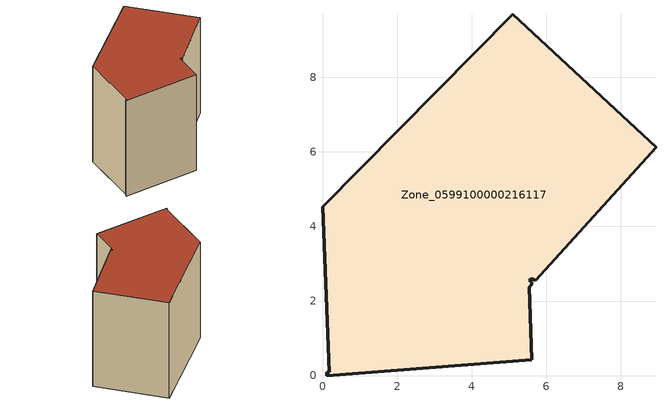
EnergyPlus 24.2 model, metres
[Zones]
Zone_0599100000216117
 floor ground (C_G): 5.62,2.44 5.55,2.37 5.62,0.43 0.12,0 0.12,0.09 0.18,0.09 0,4.53 5.1,9.69 8.95,6.13 5.72,2.56 5.61,2.6 5.54,2.56 5.62,2.51 z0
 wall outside (C_F): 0.18,0.09 0.12,0.09 0.12,0 5.62,0.43 5.55,2.37 5.62,2.44 5.62,2.51 5.54,2.56 5.61,2.6 5.72,2.56 8.95,6.13 5.1,9.69 0,4.53 0.18,0.09 z0:7.77
 roof outside (C_R): 5.62,0.43 5.55,2.37 5.62,2.44 5.62,2.51 5.54,2.56 5.61,2.6 5.72,2.56 8.95,6.13 5.1,9.69 0,4.53 0.18,0.09 0.12,0.09 0.12,0 z7.77
[BUILDING]
Pand.0599100000216117: North Axis=0; Terrain=City; Loads Convergence Tolerance Value=0.04; Temperature Convergence Tolerance Value=0.4; Solar Distribution=FullExterior; Maximum Number of Warmup Days=25; Minimum Number of Warmup Days=1
[Site:Location]
Rotterdam.The.Hague.AP_ZH_NLD Design_Conditions: Latitude=51.96; Longitude=4.45; Time Zone=1; Elevation=-4.5
[SITE:GROUNDTEMPERATURE:BUILDINGSURFACE]
18, 18, 18, 18, 18, 18, 18, 18, 18, 18, 18, 18
[MATERIAL] Thermal Absorptance=0.9; Solar Absorptance=0.7; Visible Absorptance=0.7
Name | Roughness | Thickness | Conductivity | Density | Specific Heat
G.TI.1946 | MediumSmooth | 0.15 | 1 | 540 | 1210
F.TI.1946 | Rough | 0.3 | 0.857143 | 1920 | 840
R.TI.1946 | MediumRough | 0.2 | 0.1 | 1500 | 1000
[CONSTRUCTION]
C_G: G.TI.1946
C_F: F.TI.1946
C_R: R.TI.1946
[ZONE]
Zone_0599100000216117: Type=1; Multiplier=1; Ceiling Height=Autocalculate; Volume=Autocalculate; Floor Area=autocalculate; Part of Total Floor Area=Yes
[ZONEINFILTRATION:DESIGNFLOWRATE]
Infil_Zone_0599100000216117: Zone or ZoneList or Space or SpaceList=Zone_0599100000216117; Schedule=AlwaysOn; Design Flow Rate Calculation Method=Flow/Area; Flow Rate per Floor Area=0.003; Constant Term Coefficient=1; Temperature Term Coefficient=0; Velocity Term Coefficient=0; Velocity Squared Term Coefficient=0
[HVACTEMPLATE:ZONE:IDEALLOADSAIRSYSTEM]
Zone_0599100000216117: Maximum Heating Supply Air Temperature=50; Minimum Cooling Supply Air Temperature=13; Maximum Heating Supply Air Humidity Ratio=0.0156; Minimum Cooling Supply Air Humidity Ratio=0.0077; Heating Limit=NoLimit; Cooling Limit=NoLimit; Dehumidification Control Type=ConstantSensibleHeatRatio; Cooling Sensible Heat Ratio=0.7; Dehumidification Setpoint=60; Humidification Control Type=None; Humidification Setpoint=30; Outdoor Air Method=None; Outdoor Air Flow Rate per Person=0.00944; Outdoor Air Flow Rate per Zone Floor Area=0; Outdoor Air Flow Rate per Zone=0; Demand Controlled Ventilation Type=None; Outdoor Air Economizer Type=NoEconomizer; Heat Recovery Type=None; Sensible Heat Recovery Effectiveness=0.7; Latent Heat Recovery Effectiveness=0.65
[ZONECONTROL:THERMOSTAT]
ThermostatControl_Zone_0599100000216117: Zone or ZoneList=Zone_0599100000216117; Control Type Schedule=DualSetpointControlType; Control 1=Thermostat_Zone_0599100000216117; Temperature Difference Between Cutout And Setpoint=0
[THERMOSTATSETPOINT:DUALSETPOINT]
Thermostat_Zone_0599100000216117: Heating Setpoint Temperature Schedule=HeatingSetpoint_Zone_0599100000216117; Cooling Setpoint Temperature Schedule=CoolingSetpoint_Zone_0599100000216117
[SCHEDULE:COMPACT]
HeatingSetpoint_Zone_0599100000216117: Through: 12/31, For: AllDays, Until: 24:00, 21
CoolingSetpoint_Zone_0599100000216117: Through: 12/31, For: AllDays, Until: 24:00, 24
DualSetpointControlType: Through: 12/31, For: AllDays, Until: 24:00, 4
AlwaysOn: Through: 12/31, For: AllDays, Until: 24:00, 1
